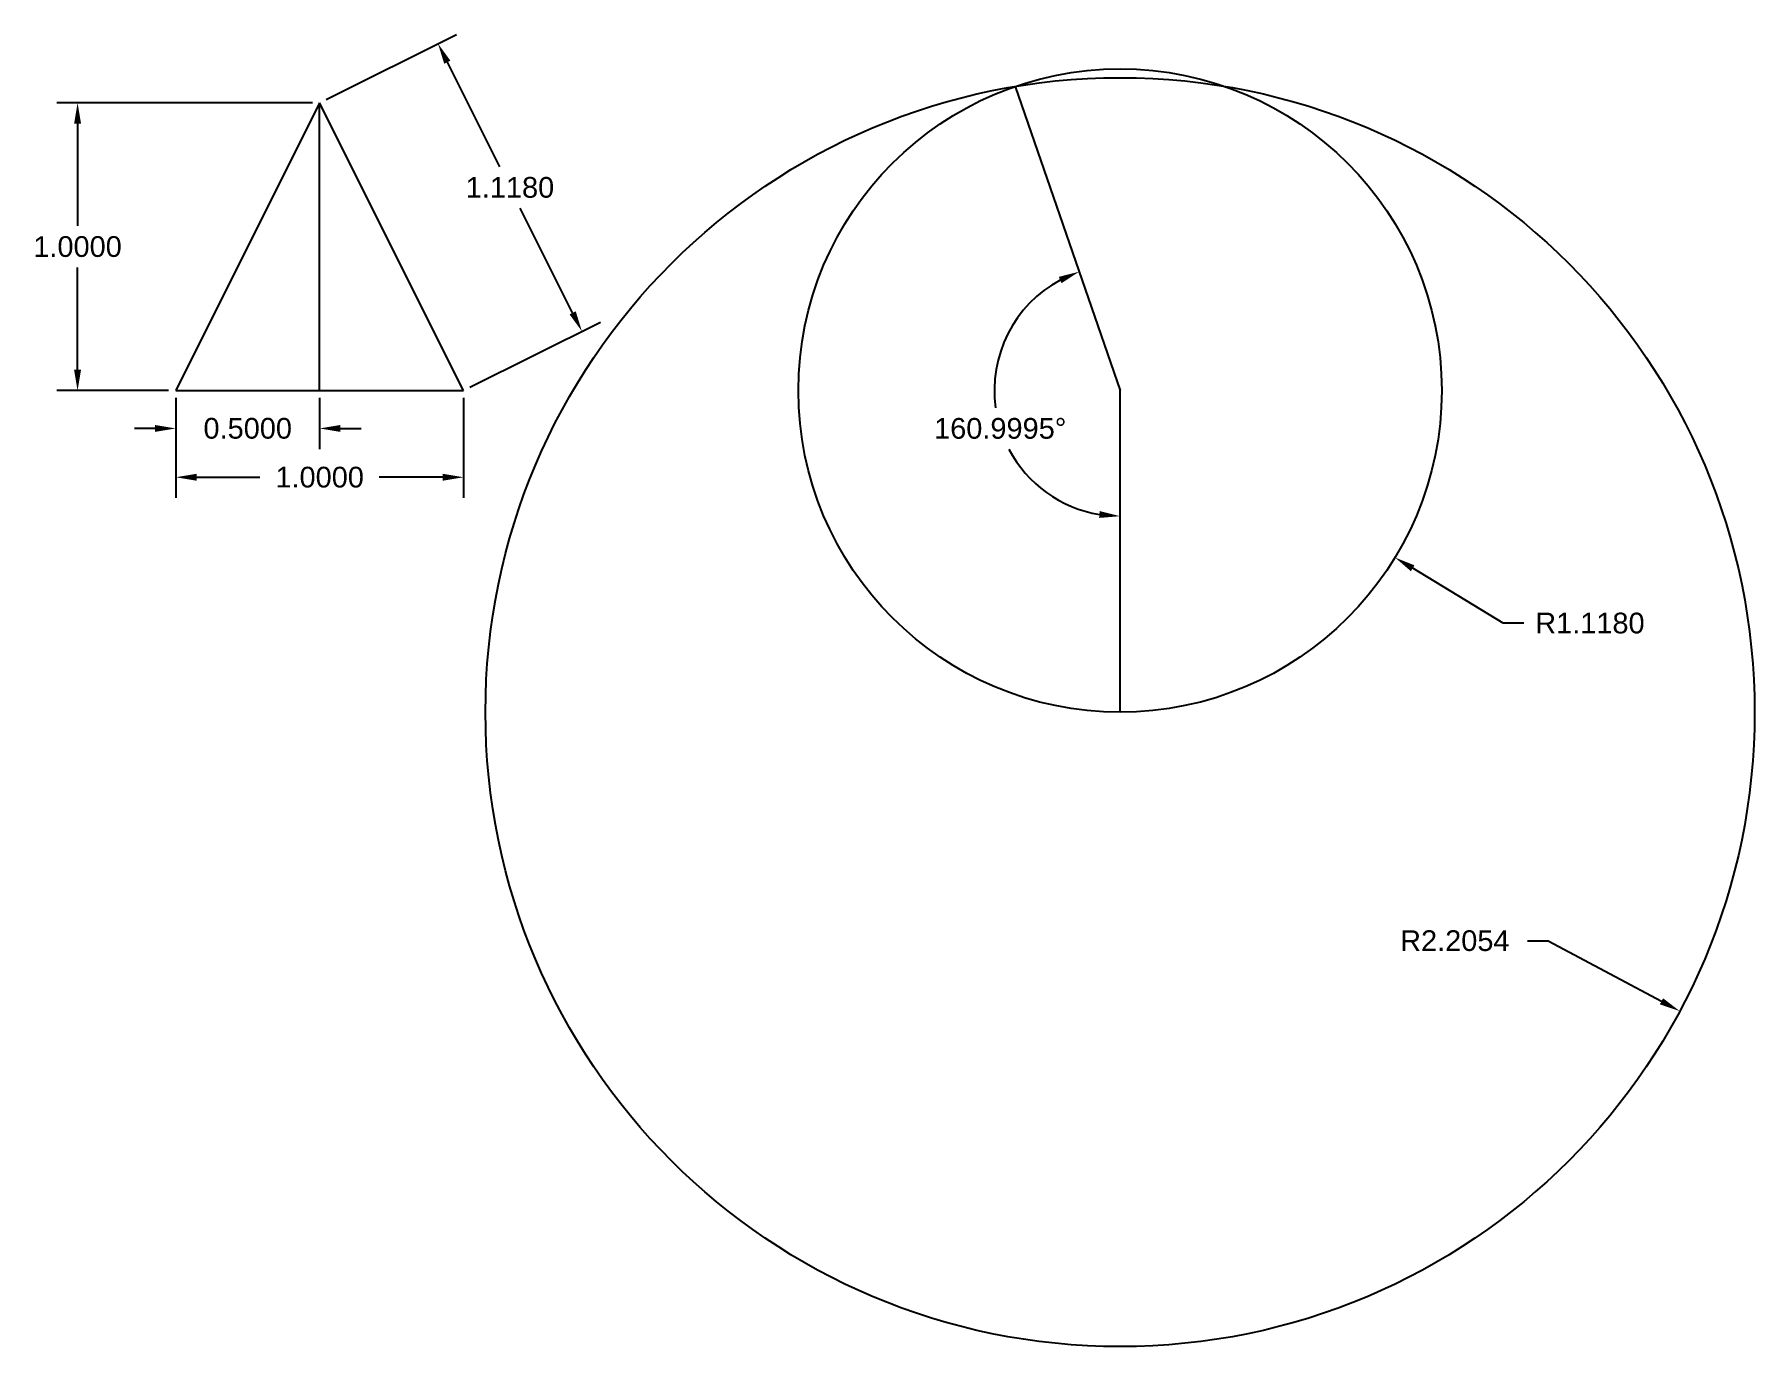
# Model space of a CAD drawing. Header units: inches. Extents: x 15.64 to 21.62, y 3.75 to 8.31.
import ezdxf

# ---------------------------------------------------------------- set-up
doc = ezdxf.new("R2010")
doc.units = ezdxf.units.IN
doc.header["$MEASUREMENT"] = 0
doc.styles.get("Standard").update_dxf_attribs({"font": 'arial.ttf'})
doc.dimstyles.get("Standard").update_dxf_attribs({"dimscale": 0.4, "dimtxt": 0.18, "dimasz": 0.18, "dimexe": 0.18, "dimexo": 0.0625, "dimgap": 0.09, "dimtad": 0, "dimtih": 1, "dimtoh": 1, "dimdec": 4, "dimzin": 0, "dimdsep": 46, "dimtxsty": 'Standard', "dimcen": 0, "dimadec": 4, "dimazin": 0, "dimtfac": 1, "dimtdec": 4, "dimtofl": 0, "dimtmove": 0, "dimatfit": 3, "dimfxl": 1, "dimtolj": 1, "dimtzin": 0, "dimarcsym": 0})

# ---------------------------------------------------------------- blocks, each defined once
blk = doc.blocks.new('*D2')
at = {"color": 0, "lineweight": -2}
for p, q in [((16.6569, 8.0866), (17.1104, 8.3134)), ((17.0782, 8.2168), (17.26, 7.8532)), ((17.5138, 7.3456), (17.332, 7.7092)), ((17.1569, 7.0866), (17.6104, 7.3134))]:
    blk.add_line(p, q, dxfattribs=at)
at = {"color": 0}
for points in [[(17.089, 8.2221), (17.0675, 8.2114), (17.046, 8.2812)], [(17.5031, 7.3402), (17.5246, 7.3509), (17.546, 7.2812)]]:
    blk.add_solid(points, dxfattribs=at)
at = {"layer": 'Defpoints', "color": 0}
for p in [(16.6346, 8.0754), (17.546, 7.2812), (17.1346, 7.0754)]:
    blk.add_point(p, dxfattribs=at)
at = {"color": 0, "insert": (17.296, 7.7812), "char_height": 0.072, "attachment_point": 5}
blk.add_mtext('\\A1;1.1180', dxfattribs=at)
blk = doc.blocks.new('*D3')
at = {"color": 0, "lineweight": -2}
for p, q in [((16.6096, 8.0754), (15.7212, 8.0754)), ((15.7932, 8.0034), (15.7932, 7.6474)), ((15.7932, 7.1474), (15.7932, 7.5034)), ((16.1096, 7.0754), (15.7212, 7.0754))]:
    blk.add_line(p, q, dxfattribs=at)
at = {"color": 0}
for points in [[(15.8052, 8.0034), (15.7812, 8.0034), (15.7932, 8.0754)], [(15.7812, 7.1474), (15.8052, 7.1474), (15.7932, 7.0754)]]:
    blk.add_solid(points, dxfattribs=at)
at = {"layer": 'Defpoints', "color": 0}
for p in [(16.6346, 8.0754), (15.7932, 7.0754), (16.1346, 7.0754)]:
    blk.add_point(p, dxfattribs=at)
at = {"color": 0, "insert": (15.7932, 7.5754), "char_height": 0.072, "attachment_point": 5}
blk.add_mtext('\\A1;1.0000', dxfattribs=at)
blk = doc.blocks.new('*D4')
at = {"color": 0, "lineweight": -2}
for p, q in [((16.1346, 7.0504), (16.1346, 6.7019)), ((17.1346, 7.0504), (17.1346, 6.7019)), ((16.2066, 6.7739), (16.4271, 6.7739)), ((17.0626, 6.7739), (16.842, 6.7739))]:
    blk.add_line(p, q, dxfattribs=at)
at = {"color": 0}
for points in [[(16.2066, 6.7859), (16.2066, 6.7619), (16.1346, 6.7739)], [(17.0626, 6.7619), (17.0626, 6.7859), (17.1346, 6.7739)]]:
    blk.add_solid(points, dxfattribs=at)
at = {"layer": 'Defpoints', "color": 0}
for p in [(16.1346, 7.0754), (17.1346, 7.0754), (17.1346, 6.7739)]:
    blk.add_point(p, dxfattribs=at)
at = {"color": 0, "insert": (16.6346, 6.7739), "char_height": 0.072, "attachment_point": 5}
blk.add_mtext('\\A1;1.0000', dxfattribs=at)
blk = doc.blocks.new('*D5')
at = {"color": 0, "lineweight": -2}
for p, q in [((20.8321, 5.1627), (20.9041, 5.1627)), ((20.9041, 5.1627), (21.2981, 4.9522))]:
    blk.add_line(p, q, dxfattribs=at)
at = {"color": 0}
blk.add_solid([(21.2924, 4.9416), (21.3037, 4.9628), (21.3616, 4.9183)], dxfattribs=at)
at = {"layer": 'Defpoints', "color": 0}
for p in [(19.4163, 5.9574), (21.3616, 4.9183)]:
    blk.add_point(p, dxfattribs=at)
at = {"color": 0, "insert": (20.5799, 5.1627), "char_height": 0.072, "attachment_point": 5}
blk.add_mtext('\\A1;R2.2054', dxfattribs=at)
blk = doc.blocks.new('*D6')
at = {"color": 0, "lineweight": -2}
for p, q in [((20.7477, 6.2667), (20.4334, 6.4576)), ((20.8197, 6.2667), (20.7477, 6.2667))]:
    blk.add_line(p, q, dxfattribs=at)
at = {"color": 0}
blk.add_solid([(20.4396, 6.4678), (20.4272, 6.4473), (20.3719, 6.495)], dxfattribs=at)
at = {"layer": 'Defpoints', "color": 0}
for p in [(19.4163, 7.0754), (20.3719, 6.495)]:
    blk.add_point(p, dxfattribs=at)
at = {"color": 0, "insert": (21.0494, 6.2667), "char_height": 0.072, "attachment_point": 5}
blk.add_mtext('\\A1;R1.1180', dxfattribs=at)
blk = doc.blocks.new('*D7')
at = {"color": 0, "lineweight": -2}
for start, end in [(118.45497, 187.8953), (207.84051, 260.54554)]:
    blk.add_arc((19.4163, 7.0754), 0.4368, start, end, dxfattribs=at)
at = {"color": 0}
for points in [[(19.213, 7.4485), (19.2034, 7.4705), (19.2741, 7.4885)], [(19.3436, 6.6326), (19.3456, 6.6565), (19.4163, 6.6386)]]:
    blk.add_solid(points, dxfattribs=at)
at = {"layer": 'Defpoints', "color": 0}
for p in [(19.0523, 8.1325), (18.9993, 7.2056), (19.4163, 7.0754), (19.4163, 7.0754), (19.4163, 5.9574)]:
    blk.add_point(p, dxfattribs=at)
at = {"color": 0, "insert": (18.9999, 6.9434), "char_height": 0.072, "attachment_point": 5}
blk.add_mtext('\\A1;160.9995%%d', dxfattribs=at)
blk = doc.blocks.new('*D8')
at = {"color": 0, "lineweight": -2}
for p, q in [((16.1346, 7.0504), (16.1346, 6.8716)), ((16.6346, 7.0504), (16.6346, 6.8716)), ((16.0626, 6.9436), (15.9906, 6.9436)), ((16.7066, 6.9436), (16.7786, 6.9436))]:
    blk.add_line(p, q, dxfattribs=at)
at = {"color": 0}
for points in [[(16.0626, 6.9316), (16.0626, 6.9556), (16.1346, 6.9436)], [(16.7066, 6.9556), (16.7066, 6.9316), (16.6346, 6.9436)]]:
    blk.add_solid(points, dxfattribs=at)
at = {"layer": 'Defpoints', "color": 0}
for p in [(16.1346, 7.0754), (16.6346, 7.0754), (16.6346, 6.9436)]:
    blk.add_point(p, dxfattribs=at)
at = {"color": 0, "insert": (16.3846, 6.9436), "char_height": 0.072, "attachment_point": 5}
blk.add_mtext('\\A1;0.5000', dxfattribs=at)

msp = doc.modelspace()

# ---------------------------------------------------------------- linework, layer by layer
for p, q in [((19.05232, 8.13255), (19.41632, 7.07543)), ((16.63455, 8.07543), (16.13455, 7.07543)), ((16.63455, 7.07543), (16.63455, 8.07543)), ((17.13455, 7.07543), (16.63455, 8.07543)), ((16.13455, 7.07543), (17.13455, 7.07543)), ((19.41632, 5.95739), (19.41632, 7.07543))]:
    msp.add_line(p, q)
for centre, radius in [((19.41632, 7.07543), 1.11803), ((19.41632, 5.95739), 2.2054)]:
    msp.add_circle(centre, radius)

# ---------------------------------------------------------------- dimensions: what is measured, and where the dimension line sits
dim = msp.add_aligned_dim(p1=(16.63455, 8.07543), p2=(17.13455, 7.07543), distance=0.46005, dimstyle='Standard')
dim.commit()
dim.dimension.update_dxf_attribs({"geometry": '*D2', "text_midpoint": (17.29604, 7.78117)})
dim = msp.add_angular_dim_2l(base=(18.999332, 7.20557), line1=((19.052319, 8.132547), (19.416324, 7.075428)), line2=((19.416324, 5.957394), (19.416324, 7.075428)), dimstyle='Standard')
dim.commit()
dim.dimension.update_dxf_attribs({"geometry": '*D7', "text_midpoint": (18.999918, 6.943424), "dimtype": 162})
dim = msp.add_linear_dim(base=(15.79315, 7.07543), p1=(16.63455, 8.07543), p2=(16.13455, 7.07543), angle=90, dimstyle='Standard')
dim.commit()
dim.dimension.update_dxf_attribs({"geometry": '*D3', "text_midpoint": (15.79315, 7.57543)})
for base, p2, picture, middle in [((16.63455, 6.94364), (16.63455, 7.07543), '*D8', (16.38455, 6.94364)), ((17.13455, 6.77391), (17.13455, 7.07543), '*D4', (16.63455, 6.77391))]:
    dim = msp.add_linear_dim(base=base, p1=(16.13455, 7.07543), p2=p2, dimstyle='Standard')
    dim.commit()
    dim.dimension.update_dxf_attribs({"geometry": picture, "text_midpoint": middle, "dimtype": 160})
for center, mpoint, picture, middle in [((19.41632, 7.07543), (20.37187, 6.49497), '*D6', (21.04939, 6.26669)), ((19.41632, 5.95739), (21.3616, 4.91831), '*D5', (20.57991, 5.1627))]:
    dim = msp.add_radius_dim(center=center, mpoint=mpoint, dimstyle='Standard')
    dim.commit()
    dim.dimension.update_dxf_attribs({"geometry": picture, "text_midpoint": middle, "dimtype": 164})

doc.saveas('drawing.dxf')
